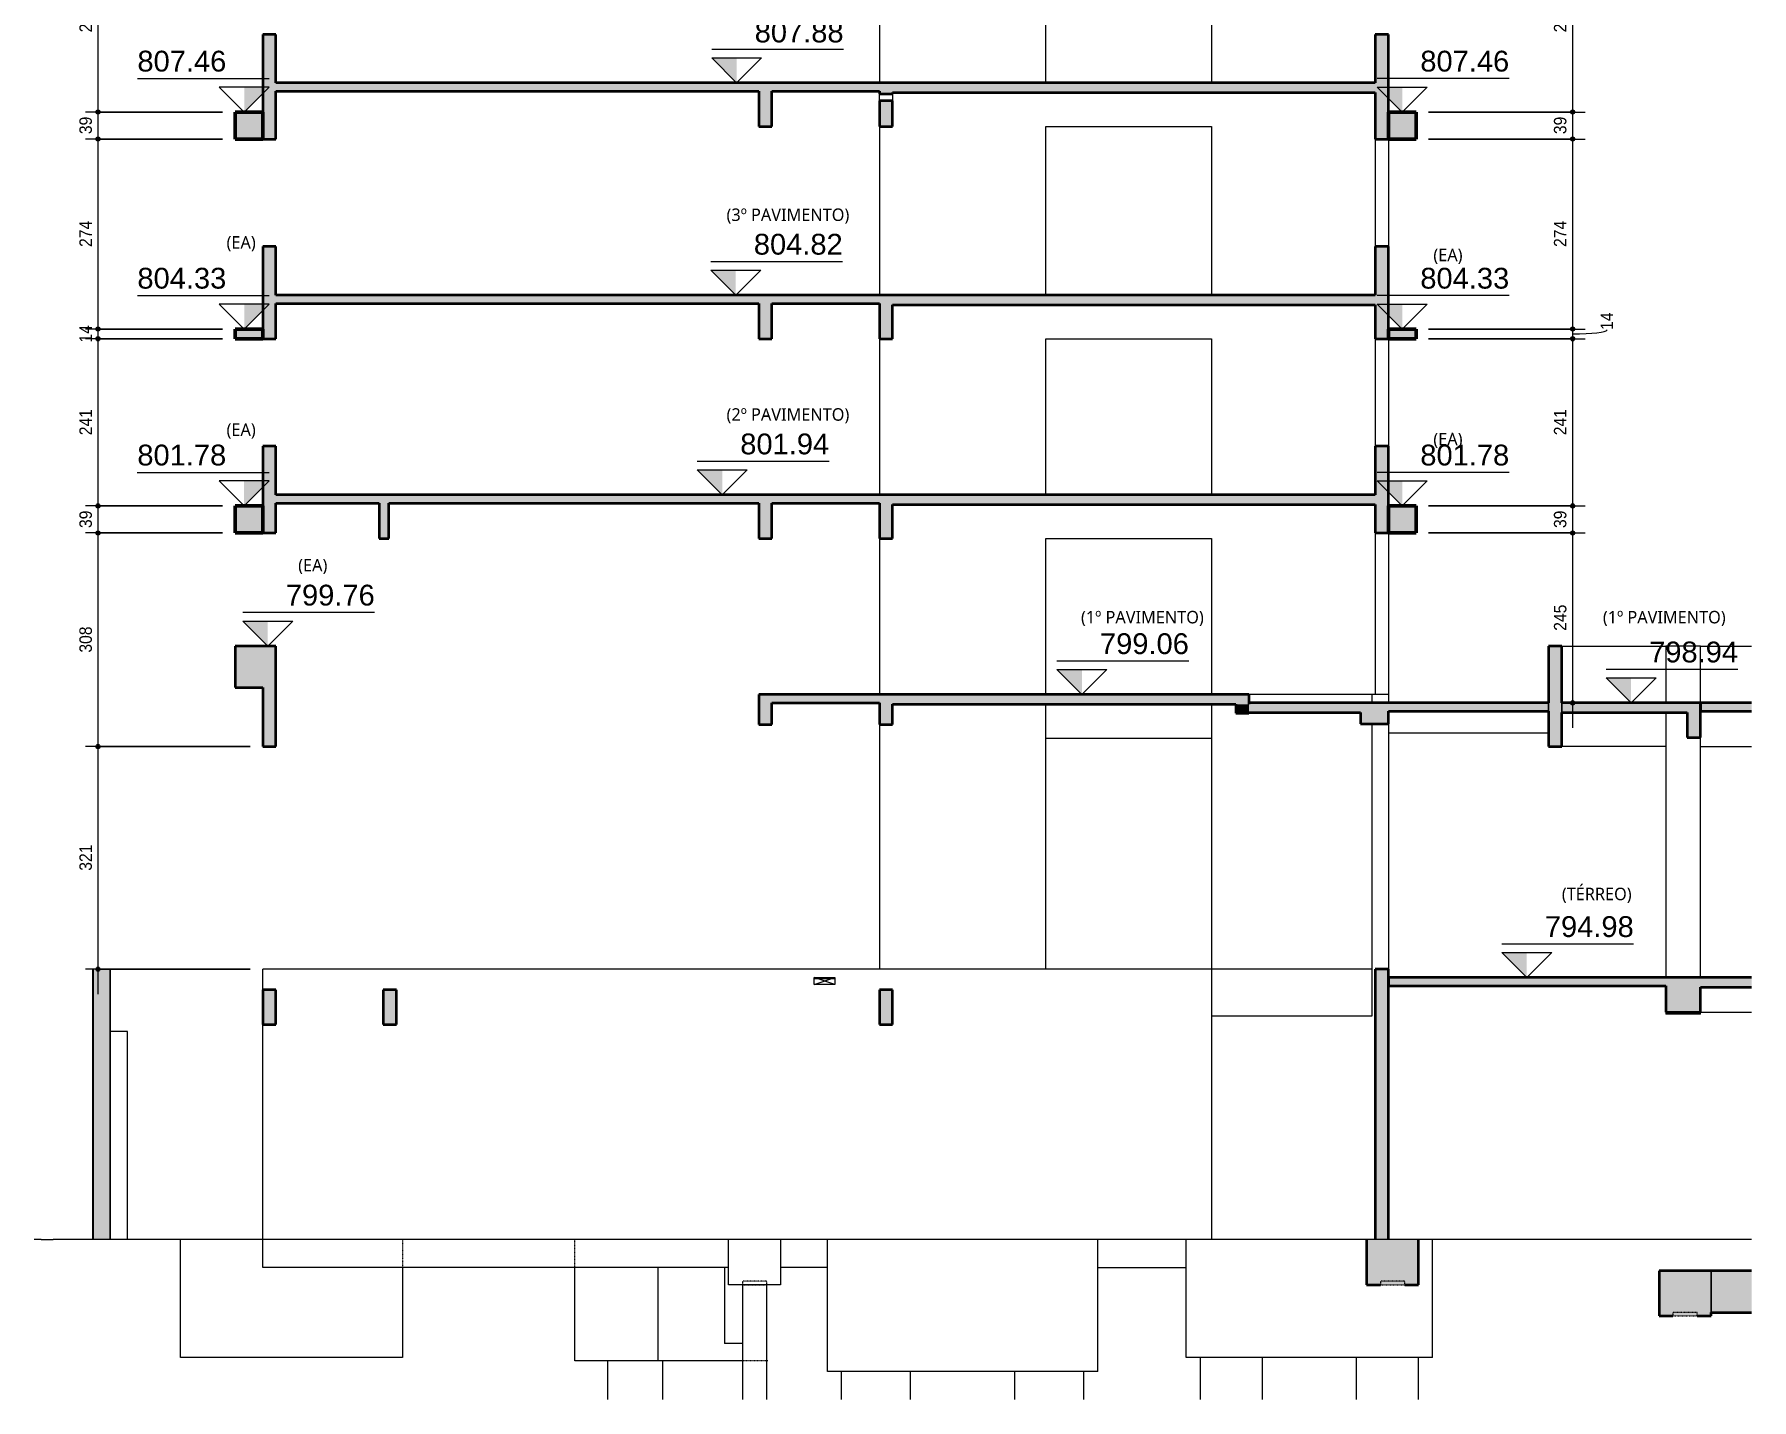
# Model space of a CAD drawing. Header units: centimetres. Extents: x -2102 to 22188, y -1637 to 88376.
# Drawn here: x 8335 to 10811, y 78889 to 80858 of the extents above; entities that cross this region are included whole.
import ezdxf

# ---------------------------------------------------------------- set-up
doc = ezdxf.new("R2010")
doc.units = ezdxf.units.CM
doc.linetypes.add('Overhead', pattern=[0.396875, 0.238125, -0.15875])
doc.linetypes.add('Traço', pattern=[0.635, 0.3175, -0.3175])
for name, color, linetype, lineweight in [('1856_BAS_LOC_0_ARQ-REF-ARQ', 7, 'Continuous', 9), ('A-ANNO-DIMS', 7, 'Continuous', 9), ('A-ANNO-DIMS-120', 7, 'Continuous', 9), ('A-FLOR', 7, 'Continuous', 18), ('A-FLOR-OVHD', 7, 'Overhead', 9), ('A-GENM', 7, 'Continuous', 18), ('G-ANNO-DIMS', 7, 'Continuous', 9), ('G-ANNO-TEXT', 7, 'Continuous', 9), ('S-BEAM', 7, 'Continuous', 18), ('S-COLS', 7, 'Continuous', 18), ('S-FNDN', 7, 'Continuous', 18), ('S-FNDN-HDLN', 7, 'Traço', 9)]:
    doc.layers.add(name, color=color, linetype=linetype, lineweight=lineweight)
doc.layers.add('1856_BAS_LOC_0_ARQ-SIM-NIV', color=9, linetype='Continuous', lineweight=9, true_color=0x808080)
doc.layers.add('FUNDACAO1_DXF', color=7, linetype='Continuous', lineweight=9, true_color=0x767676)
doc.styles.add('Arial_1', font='arial.ttf', dxfattribs={"width": 0.9, "height": 18})
doc.styles.add('Arial_2', font='arial.ttf', dxfattribs={"height": 30})
doc.styles.add('Gadugi_2', font='gadugi.ttf', dxfattribs={"height": 18})
doc.dimstyles.new('PED_1_5mm_ESQ_2', dxfattribs={"dimscale": 30.48, "dimtxt": 18.364669, "dimasz": 0.787402, "dimexe": 0.590551, "dimexo": 0.590551, "dimgap": 0.11811, "dimtad": 1, "dimdec": 1, "dimrnd": 0.5, "dimdsep": 46, "dimtxsty": 'Arial_1', "dimblk1": 'DOTSMALL', "dimblk2": 'DOTSMALL', "dimsah": 1, "dimcen": 0.09, "dimdle": 1.181102, "dimazin": 0, "dimtfac": 1, "dimtdec": 4, "dimtix": 1, "dimtmove": 0, "dimatfit": 3, "dimfxl": 1, "dimtvp": 1, "dimtolj": 1, "dimtzin": 0, "dimarcsym": 2})
doc.dimstyles.new('PED_1_5mm_ESQ_3', dxfattribs={"dimscale": 30.48, "dimtxt": 18.364669, "dimasz": 0.787402, "dimexe": 0.590551, "dimexo": 0.590551, "dimgap": 0.11811, "dimtad": 1, "dimdec": 1, "dimrnd": 0.5, "dimdsep": 46, "dimtxsty": 'Arial_1', "dimblk1": 'DOTSMALL', "dimblk2": 'DOTSMALL', "dimsah": 1, "dimcen": 0.09, "dimdle": 1.181102, "dimazin": 0, "dimtfac": 1, "dimtdec": 4, "dimtix": 1, "dimtmove": 1, "dimatfit": 3, "dimfxl": 1, "dimtvp": 1, "dimtolj": 1, "dimtzin": 0, "dimarcsym": 2})

# ---------------------------------------------------------------- blocks, each defined once
blk = doc.blocks.new('FUNDACAO1_DXF_ACAD0094-3051241-CT K 002 - CORTE B-B')
at = {"layer": '1856_BAS_LOC_0_ARQ-REF-ARQ', "color": 8, "true_color": 0x808080}
blk.add_line((1230.9, 79120), (-1218.2, 79120), dxfattribs=at)
blk = doc.blocks.new('FUNDACAO1_DXF_1856_BAS_LOC_0_LE_NÍVEL-3051314-CT K 002 - CORTE B-B')
at = {"layer": '1856_BAS_LOC_0_ARQ-SIM-NIV'}
for q in [(-1245.4, 79120), (-1218.2, 79120)]:
    blk.add_line((-1235.3, 79120), q, dxfattribs=at)
blk = doc.blocks.new('FUNDACAO1_DXF-3051214-CT K 002 - CORTE B-B')
for name in ['FUNDACAO1_DXF_1856_BAS_LOC_0_LE_NÍVEL-3051314-CT K 002 - CORTE B-B', 'FUNDACAO1_DXF_ACAD0094-3051241-CT K 002 - CORTE B-B']:
    blk.add_blockref(name, (0, 0))
blk = doc.blocks.new('PED_BLRET-1EST_R01_2019 - 75x75x65-2468565-CT K 002 - CORTE B-B')
at = {"layer": 'S-FNDN-HDLN'}
for p, q in [((1152.4, 79015), (1117.4, 79015)), ((1117.4, 79015), (1117.4, 79010)), ((1117.4, 79010), (1152.4, 79010)), ((1152.4, 79010), (1152.4, 79015))]:
    blk.add_line(p, q, dxfattribs=at)
blk = doc.blocks.new('PED_FURO_RETANGULAR_R04_2020 - 30x10x22-3498512-CT K 002 - CORTE B-B')
at = {"layer": 'A-GENM'}
for p, q in [((-120.9, 79488), (-90.9, 79498)), ((-90.9, 79488), (-120.9, 79498))]:
    blk.add_line(p, q, dxfattribs=at)
blk = doc.blocks.new('Estaca W Gerdau - W250X32_7-3216908-CT K 002 - CORTE B-B')
at = {"layer": 'S-FNDN', "linetype": 'Traço', "lineweight": 9, "true_color": 0xa4b9db}
for points in [[(-1161.4, 79120), (-1160.5, 79120), (-1160.5, 79510), (-1161.4, 79510), (-1161.4, 79430)], [(-1160.5, 79120), (-1159.7, 79120), (-1159.7, 79510), (-1160.5, 79510), (-1160.5, 79430)], [(-1159.7, 79120), (-1137.2, 79120), (-1137.2, 79510), (-1159.7, 79510), (-1159.7, 79430)], [(-1136.4, 79120), (-1136.5, 79510), (-1137.2, 79510), (-1137.2, 79120), (-1136.5, 79120)], [(-1136.4, 79120), (-1135.9, 79120), (-1135.9, 79420), (-1135.5, 79420), (-1135.5, 79510), (-1136.4, 79510), (-1136.4, 79430)]]:
    blk.add_hatch(color=9, dxfattribs=at).paths.add_polyline_path(points, flags=0)
at = {"layer": 'S-FNDN'}
for p, q in [((-1161.4, 79510), (-1161.4, 79120)), ((-1160.5, 79510), (-1161.4, 79510)), ((-1160.5, 79510), (-1160.5, 79120)), ((-1159.7, 79510), (-1160.5, 79510)), ((-1137.2, 79510), (-1159.7, 79510)), ((-1136.4, 79510), (-1137.2, 79510)), ((-1136.4, 79510), (-1136.4, 79120)), ((-1135.5, 79510), (-1136.4, 79510)), ((-1135.5, 79420), (-1135.5, 79510))]:
    blk.add_line(p, q, dxfattribs=at)
at = {"layer": 'S-FNDN-HDLN'}
blk.add_line((-1135.5, 79120), (-1135.5, 79420), dxfattribs=at)
blk = doc.blocks.new('DIMBLOCK184-CT K 002 - CORTE B-B')
at = {"layer": 'A-ANNO-DIMS-120'}
h = blk.add_hatch(color=256, dxfattribs=at)
edge = h.paths.add_edge_path(flags=0)
edge.add_arc((10553.3, 81013), 3, 0, 360)
h = blk.add_hatch(color=256, dxfattribs=at)
edge = h.paths.add_edge_path(flags=0)
edge.add_arc((10553.3, 80746), 3, 0, 360)
for p, q in [((10345.6, 81013), (10571.3, 81013)), ((10553.3, 81013), (10345.6, 81013)), ((10553.3, 81013), (10553.3, 80746)), ((10345.6, 80746), (10571.3, 80746)), ((10553.3, 80746), (10345.6, 80746))]:
    blk.add_line(p, q, dxfattribs=at)
for centre in [(10553.3, 81013), (10553.3, 80746)]:
    blk.add_circle(centre, 3, dxfattribs=at)
at = {"layer": 'A-ANNO-DIMS-120', "color": 0, "insert": (10526.3, 80860.9), "char_height": 18, "width": 44.753, "attachment_point": 1, "rotation": 90, "line_spacing_factor": 0.941778, "style": 'Arial_1'}
blk.add_mtext('267', dxfattribs=at)
blk = doc.blocks.new('_DotSmall')
at = {"color": 0, "linetype": 'ByBlock', "const_width": 0.5}
blk.add_lwpolyline([(-0.0625, 0, 1), (0.0625, 0, 1)], format="xyb", close=True, dxfattribs=at)
blk = doc.blocks.new('DIMBLOCK185-CT K 002 - CORTE B-B')
at = {"layer": 'A-ANNO-DIMS-120'}
h = blk.add_hatch(color=256, dxfattribs=at)
edge = h.paths.add_edge_path(flags=0)
edge.add_arc((10553.3, 80746), 3, 0, 360)
h = blk.add_hatch(color=256, dxfattribs=at)
edge = h.paths.add_edge_path(flags=0)
edge.add_arc((10553.3, 80707), 3, 0, 360)
for p, q in [((10345.6, 80746), (10571.3, 80746)), ((10553.3, 80746), (10345.6, 80746)), ((10553.3, 80746), (10553.3, 80707)), ((10345.6, 80707), (10571.3, 80707)), ((10553.3, 80707), (10345.6, 80707))]:
    blk.add_line(p, q, dxfattribs=at)
for centre in [(10553.3, 80746), (10553.3, 80707)]:
    blk.add_circle(centre, 3, dxfattribs=at)
at = {"layer": 'A-ANNO-DIMS-120', "color": 0, "insert": (10526.3, 80714.1), "char_height": 18, "width": 29.836, "attachment_point": 1, "rotation": 90, "line_spacing_factor": 0.941778, "style": 'Arial_1'}
blk.add_mtext('39', dxfattribs=at)
blk = doc.blocks.new('DIMBLOCK186-CT K 002 - CORTE B-B')
at = {"layer": 'A-ANNO-DIMS-120'}
h = blk.add_hatch(color=256, dxfattribs=at)
edge = h.paths.add_edge_path(flags=0)
edge.add_arc((10553.3, 80707), 3, 0, 360)
h = blk.add_hatch(color=256, dxfattribs=at)
edge = h.paths.add_edge_path(flags=0)
edge.add_arc((10553.3, 80433), 3, 0, 360)
for p, q in [((10345.6, 80707), (10571.3, 80707)), ((10553.3, 80707), (10345.6, 80707)), ((10553.3, 80707), (10553.3, 80433)), ((10345.6, 80433), (10571.3, 80433)), ((10553.3, 80433), (10345.6, 80433))]:
    blk.add_line(p, q, dxfattribs=at)
for centre in [(10553.3, 80707), (10553.3, 80433)]:
    blk.add_circle(centre, 3, dxfattribs=at)
at = {"layer": 'A-ANNO-DIMS-120', "color": 0, "insert": (10526.3, 80551.4), "char_height": 18, "width": 44.753, "attachment_point": 1, "rotation": 90, "line_spacing_factor": 0.941778, "style": 'Arial_1'}
blk.add_mtext('274', dxfattribs=at)
blk = doc.blocks.new('DIMBLOCK187-CT K 002 - CORTE B-B')
at = {"layer": 'A-ANNO-DIMS-120'}
h = blk.add_hatch(color=256, dxfattribs=at)
edge = h.paths.add_edge_path(flags=0)
edge.add_arc((10553.3, 80433), 3, 0, 360)
h = blk.add_hatch(color=256, dxfattribs=at)
edge = h.paths.add_edge_path(flags=0)
edge.add_arc((10553.3, 80419), 3, 0, 360)
for p, q in [((10345.6, 80433), (10571.3, 80433)), ((10553.3, 80433), (10345.6, 80433)), ((10553.3, 80433), (10553.3, 80419)), ((10345.6, 80419), (10571.3, 80419)), ((10553.3, 80419), (10345.6, 80419))]:
    blk.add_line(p, q, dxfattribs=at)
for centre in [(10553.3, 80433), (10553.3, 80419)]:
    blk.add_circle(centre, 3, dxfattribs=at)
blk.add_ellipse((10553.3, 80431.8), major_axis=(49.6, 0), ratio=0.116214, start_param=4.712389, end_param=6.283185, dxfattribs=at)
at = {"layer": 'A-ANNO-DIMS-120', "color": 0, "insert": (10593.6, 80431.8), "char_height": 18, "width": 29.836, "attachment_point": 1, "rotation": 90, "line_spacing_factor": 0.941778, "style": 'Arial_1'}
blk.add_mtext('14', dxfattribs=at)
blk = doc.blocks.new('DIMBLOCK188-CT K 002 - CORTE B-B')
at = {"layer": 'A-ANNO-DIMS-120'}
h = blk.add_hatch(color=256, dxfattribs=at)
edge = h.paths.add_edge_path(flags=0)
edge.add_arc((10553.3, 80419), 3, 0, 360)
h = blk.add_hatch(color=256, dxfattribs=at)
edge = h.paths.add_edge_path(flags=0)
edge.add_arc((10553.3, 80178), 3, 0, 360)
for p, q in [((10345.6, 80419), (10571.3, 80419)), ((10553.3, 80419), (10345.6, 80419)), ((10553.3, 80419), (10553.3, 80178)), ((10345.6, 80178), (10571.3, 80178)), ((10553.3, 80178), (10345.6, 80178))]:
    blk.add_line(p, q, dxfattribs=at)
for centre in [(10553.3, 80419), (10553.3, 80178)]:
    blk.add_circle(centre, 3, dxfattribs=at)
at = {"layer": 'A-ANNO-DIMS-120', "color": 0, "insert": (10526.3, 80279.9), "char_height": 18, "width": 44.753, "attachment_point": 1, "rotation": 90, "line_spacing_factor": 0.941778, "style": 'Arial_1'}
blk.add_mtext('241', dxfattribs=at)
blk = doc.blocks.new('DIMBLOCK189-CT K 002 - CORTE B-B')
at = {"layer": 'A-ANNO-DIMS-120'}
h = blk.add_hatch(color=256, dxfattribs=at)
edge = h.paths.add_edge_path(flags=0)
edge.add_arc((10553.3, 80178), 3, 0, 360)
h = blk.add_hatch(color=256, dxfattribs=at)
edge = h.paths.add_edge_path(flags=0)
edge.add_arc((10553.3, 80139), 3, 0, 360)
for p, q in [((10345.6, 80178), (10571.3, 80178)), ((10553.3, 80178), (10345.6, 80178)), ((10553.3, 80178), (10553.3, 80139)), ((10345.6, 80139), (10571.3, 80139)), ((10553.3, 80139), (10345.6, 80139))]:
    blk.add_line(p, q, dxfattribs=at)
for centre in [(10553.3, 80178), (10553.3, 80139)]:
    blk.add_circle(centre, 3, dxfattribs=at)
at = {"layer": 'A-ANNO-DIMS-120', "color": 0, "insert": (10526.3, 80146.1), "char_height": 18, "width": 29.836, "attachment_point": 1, "rotation": 90, "line_spacing_factor": 0.941778, "style": 'Arial_1'}
blk.add_mtext('39', dxfattribs=at)
blk = doc.blocks.new('DIMBLOCK190-CT K 002 - CORTE B-B')
at = {"layer": 'A-ANNO-DIMS-120'}
h = blk.add_hatch(color=256, dxfattribs=at)
edge = h.paths.add_edge_path(flags=0)
edge.add_arc((10553.3, 80139), 3, 0, 360)
h = blk.add_hatch(color=256, dxfattribs=at)
edge = h.paths.add_edge_path(flags=0)
edge.add_arc((10553.3, 79894), 3, 0, 360)
for p, q in [((10345.6, 80139), (10571.3, 80139)), ((10553.3, 80139), (10345.6, 80139)), ((10553.3, 80139), (10553.3, 79858)), ((10536.6, 79894), (10571.3, 79894)), ((10553.3, 79894), (10536.6, 79894))]:
    blk.add_line(p, q, dxfattribs=at)
for centre in [(10553.3, 80139), (10553.3, 79894)]:
    blk.add_circle(centre, 3, dxfattribs=at)
at = {"layer": 'A-ANNO-DIMS-120', "color": 0, "insert": (10526.3, 79997.9), "char_height": 18, "width": 44.753, "attachment_point": 1, "rotation": 90, "line_spacing_factor": 0.941778, "style": 'Arial_1'}
blk.add_mtext('245', dxfattribs=at)
blk = doc.blocks.new('DIMBLOCK191-CT K 002 - CORTE B-B')
at = {"layer": 'A-ANNO-DIMS-120'}
h = blk.add_hatch(color=256, dxfattribs=at)
edge = h.paths.add_edge_path(flags=0)
edge.add_arc((8427, 79831), 3, 0, 360)
h = blk.add_hatch(color=256, dxfattribs=at)
edge = h.paths.add_edge_path(flags=0)
edge.add_arc((8427, 79510), 3, 0, 360)
for p, q in [((8646.6, 79831), (8409, 79831)), ((8427, 79474), (8427, 79831)), ((8427, 79831), (8646.6, 79831)), ((8646.6, 79510), (8409, 79510)), ((8427, 79510), (8646.6, 79510))]:
    blk.add_line(p, q, dxfattribs=at)
for centre in [(8427, 79831), (8427, 79510)]:
    blk.add_circle(centre, 3, dxfattribs=at)
at = {"layer": 'A-ANNO-DIMS-120', "color": 0, "insert": (8400.1, 79651.9), "char_height": 18, "width": 44.753, "attachment_point": 1, "rotation": 90, "line_spacing_factor": 0.941778, "style": 'Arial_1'}
blk.add_mtext('321', dxfattribs=at)
blk = doc.blocks.new('DIMBLOCK192-CT K 002 - CORTE B-B')
at = {"layer": 'A-ANNO-DIMS-120'}
h = blk.add_hatch(color=256, dxfattribs=at)
edge = h.paths.add_edge_path(flags=0)
edge.add_arc((8427, 80139), 3, 0, 360)
h = blk.add_hatch(color=256, dxfattribs=at)
edge = h.paths.add_edge_path(flags=0)
edge.add_arc((8427, 79831), 3, 0, 360)
for p, q in [((8606.6, 80139), (8409, 80139)), ((8427, 79831), (8427, 80139)), ((8427, 80139), (8606.6, 80139)), ((8646.6, 79831), (8409, 79831)), ((8427, 79831), (8646.6, 79831))]:
    blk.add_line(p, q, dxfattribs=at)
for centre in [(8427, 80139), (8427, 79831)]:
    blk.add_circle(centre, 3, dxfattribs=at)
at = {"layer": 'A-ANNO-DIMS-120', "color": 0, "insert": (8400.1, 79966.4), "char_height": 18, "width": 44.753, "attachment_point": 1, "rotation": 90, "line_spacing_factor": 0.941778, "style": 'Arial_1'}
blk.add_mtext('308', dxfattribs=at)
blk = doc.blocks.new('DIMBLOCK193-CT K 002 - CORTE B-B')
at = {"layer": 'A-ANNO-DIMS-120'}
h = blk.add_hatch(color=256, dxfattribs=at)
edge = h.paths.add_edge_path(flags=0)
edge.add_arc((8427, 80178), 3, 0, 360)
h = blk.add_hatch(color=256, dxfattribs=at)
edge = h.paths.add_edge_path(flags=0)
edge.add_arc((8427, 80139), 3, 0, 360)
for p, q in [((8606.6, 80178), (8409, 80178)), ((8427, 80139), (8427, 80178)), ((8427, 80178), (8606.6, 80178)), ((8606.6, 80139), (8409, 80139)), ((8427, 80139), (8606.6, 80139))]:
    blk.add_line(p, q, dxfattribs=at)
for centre in [(8427, 80178), (8427, 80139)]:
    blk.add_circle(centre, 3, dxfattribs=at)
at = {"layer": 'A-ANNO-DIMS-120', "color": 0, "insert": (8400.1, 80146.1), "char_height": 18, "width": 29.836, "attachment_point": 1, "rotation": 90, "line_spacing_factor": 0.941778, "style": 'Arial_1'}
blk.add_mtext('39', dxfattribs=at)
blk = doc.blocks.new('DIMBLOCK194-CT K 002 - CORTE B-B')
at = {"layer": 'A-ANNO-DIMS-120'}
h = blk.add_hatch(color=256, dxfattribs=at)
edge = h.paths.add_edge_path(flags=0)
edge.add_arc((8427, 80419), 3, 0, 360)
h = blk.add_hatch(color=256, dxfattribs=at)
edge = h.paths.add_edge_path(flags=0)
edge.add_arc((8427, 80178), 3, 0, 360)
for p, q in [((8606.6, 80419), (8409, 80419)), ((8427, 80178), (8427, 80419)), ((8427, 80419), (8606.6, 80419)), ((8606.6, 80178), (8409, 80178)), ((8427, 80178), (8606.6, 80178))]:
    blk.add_line(p, q, dxfattribs=at)
for centre in [(8427, 80419), (8427, 80178)]:
    blk.add_circle(centre, 3, dxfattribs=at)
at = {"layer": 'A-ANNO-DIMS-120', "color": 0, "insert": (8400.1, 80279.9), "char_height": 18, "width": 44.753, "attachment_point": 1, "rotation": 90, "line_spacing_factor": 0.941778, "style": 'Arial_1'}
blk.add_mtext('241', dxfattribs=at)
blk = doc.blocks.new('DIMBLOCK195-CT K 002 - CORTE B-B')
at = {"layer": 'A-ANNO-DIMS-120'}
h = blk.add_hatch(color=256, dxfattribs=at)
edge = h.paths.add_edge_path(flags=0)
edge.add_arc((8427, 80433), 3, 0, 360)
h = blk.add_hatch(color=256, dxfattribs=at)
edge = h.paths.add_edge_path(flags=0)
edge.add_arc((8427, 80419), 3, 0, 360)
for p, q in [((8606.6, 80433), (8409, 80433)), ((8427, 80419), (8427, 80433)), ((8427, 80433), (8606.6, 80433)), ((8606.6, 80419), (8409, 80419)), ((8427, 80419), (8606.6, 80419))]:
    blk.add_line(p, q, dxfattribs=at)
for centre in [(8427, 80433), (8427, 80419)]:
    blk.add_circle(centre, 3, dxfattribs=at)
at = {"layer": 'A-ANNO-DIMS-120', "color": 0, "insert": (8400.1, 80413.6), "char_height": 18, "width": 29.836, "attachment_point": 1, "rotation": 90, "line_spacing_factor": 0.941778, "style": 'Arial_1'}
blk.add_mtext('14', dxfattribs=at)
blk = doc.blocks.new('DIMBLOCK196-CT K 002 - CORTE B-B')
at = {"layer": 'A-ANNO-DIMS-120'}
h = blk.add_hatch(color=256, dxfattribs=at)
edge = h.paths.add_edge_path(flags=0)
edge.add_arc((8427, 80707), 3, 0, 360)
h = blk.add_hatch(color=256, dxfattribs=at)
edge = h.paths.add_edge_path(flags=0)
edge.add_arc((8427, 80433), 3, 0, 360)
for p, q in [((8606.6, 80707), (8409, 80707)), ((8427, 80433), (8427, 80707)), ((8427, 80707), (8606.6, 80707)), ((8606.6, 80433), (8409, 80433)), ((8427, 80433), (8606.6, 80433))]:
    blk.add_line(p, q, dxfattribs=at)
for centre in [(8427, 80707), (8427, 80433)]:
    blk.add_circle(centre, 3, dxfattribs=at)
at = {"layer": 'A-ANNO-DIMS-120', "color": 0, "insert": (8400.1, 80551.4), "char_height": 18, "width": 44.753, "attachment_point": 1, "rotation": 90, "line_spacing_factor": 0.941778, "style": 'Arial_1'}
blk.add_mtext('274', dxfattribs=at)
blk = doc.blocks.new('DIMBLOCK197-CT K 002 - CORTE B-B')
at = {"layer": 'A-ANNO-DIMS-120'}
h = blk.add_hatch(color=256, dxfattribs=at)
edge = h.paths.add_edge_path(flags=0)
edge.add_arc((8427, 80746), 3, 0, 360)
h = blk.add_hatch(color=256, dxfattribs=at)
edge = h.paths.add_edge_path(flags=0)
edge.add_arc((8427, 80707), 3, 0, 360)
for p, q in [((8606.6, 80746), (8409, 80746)), ((8427, 80707), (8427, 80746)), ((8427, 80746), (8606.6, 80746)), ((8606.6, 80707), (8409, 80707)), ((8427, 80707), (8606.6, 80707))]:
    blk.add_line(p, q, dxfattribs=at)
for centre in [(8427, 80746), (8427, 80707)]:
    blk.add_circle(centre, 3, dxfattribs=at)
at = {"layer": 'A-ANNO-DIMS-120', "color": 0, "insert": (8400.1, 80714.1), "char_height": 18, "width": 29.836, "attachment_point": 1, "rotation": 90, "line_spacing_factor": 0.941778, "style": 'Arial_1'}
blk.add_mtext('39', dxfattribs=at)
blk = doc.blocks.new('DIMBLOCK198-CT K 002 - CORTE B-B')
at = {"layer": 'A-ANNO-DIMS-120'}
h = blk.add_hatch(color=256, dxfattribs=at)
edge = h.paths.add_edge_path(flags=0)
edge.add_arc((8427, 81013), 3, 0, 360)
h = blk.add_hatch(color=256, dxfattribs=at)
edge = h.paths.add_edge_path(flags=0)
edge.add_arc((8427, 80746), 3, 0, 360)
for p, q in [((8606.6, 81013), (8409, 81013)), ((8427, 80746), (8427, 81013)), ((8427, 81013), (8606.6, 81013)), ((8606.6, 80746), (8409, 80746)), ((8427, 80746), (8606.6, 80746))]:
    blk.add_line(p, q, dxfattribs=at)
for centre in [(8427, 81013), (8427, 80746)]:
    blk.add_circle(centre, 3, dxfattribs=at)
at = {"layer": 'A-ANNO-DIMS-120', "color": 0, "insert": (8400.1, 80860.9), "char_height": 18, "width": 44.753, "attachment_point": 1, "rotation": 90, "line_spacing_factor": 0.941778, "style": 'Arial_1'}
blk.add_mtext('267', dxfattribs=at)
blk = doc.blocks.new('Elevações de ponto - SIMBOLO DE NÍVEL-CORTE-2219088-CT K 002 - CORTE B-B')
at = {"layer": 'G-ANNO-DIMS'}
blk.add_hatch(color=256, dxfattribs=at).paths.add_polyline_path([(-908.7, 80012), (-908.7, 79976), (-944.7, 80012)], flags=0)
for p, q in [((-754.7, 80024.2), (-944.7, 80024.2)), ((-908.7, 79976), (-944.7, 80012)), ((-944.7, 80012), (-872.7, 80012)), ((-872.7, 80012), (-908.7, 79976))]:
    blk.add_line(p, q, dxfattribs=at)

msp = doc.modelspace()

# ---------------------------------------------------------------- hatches: boundary and pattern name
at = {"layer": 'A-FLOR', "true_color": 0xa6a6a6}
for points in [[(8890.7, 80776), (9379.64, 80776), (9379.64, 80788), (8683.58, 80788), (8683.58, 80776)], [(9398.64, 80776), (9553.64, 80776), (9553.64, 80788), (9398.64, 80788)], [(10208.43, 80774), (10268.64, 80774), (10268.64, 80788), (9572.64, 80788), (9572.64, 80774), (10171.2, 80774)], [(8683.58, 80470), (9379.64, 80470), (9379.64, 80482), (8683.58, 80482)], [(9530.95, 80470), (9553.64, 80470), (9553.64, 80482), (9398.64, 80482), (9398.64, 80470)], [(10208.13, 80468), (10268.64, 80468), (10268.64, 80482), (9572.64, 80482), (9572.64, 80468), (10171.2, 80468)], [(8624.58, 80419), (8664.58, 80419), (8664.58, 80433), (8624.58, 80433)], [(10327.64, 80419), (10327.64, 80433), (10287.64, 80433), (10287.64, 80419)], [(8683.58, 80182), (9379.64, 80182), (9379.64, 80194), (8683.58, 80194)], [(9553.64, 80182), (9553.64, 80194), (9398.64, 80194), (9398.64, 80182), (9540.84, 80182)], [(10208.02, 80180), (10268.64, 80180), (10268.64, 80194), (9572.64, 80194), (9572.64, 80180), (10197.14, 80180)], [(9489.58, 79894), (9553.64, 79894), (9553.64, 79906), (9398.64, 79906), (9398.68, 79894), (9459.58, 79894)], [(9793.64, 79892), (10086.64, 79892), (10086.64, 79906), (9572.64, 79906), (9572.64, 79892)], [(10171.2, 79880), (10262.64, 79880), (10262.64, 79894), (10086.64, 79894), (10086.64, 79880)], [(10287.64, 79882), (10518.64, 79882), (10518.64, 79894), (10287.64, 79894)], [(10537.64, 79880), (10718.64, 79880), (10718.64, 79894), (10537.64, 79894), (10537.64, 79882)], [(10737.79, 79882), (10811.45, 79882), (10811.45, 79894), (10737.79, 79894)], [(10287.64, 79486), (10687.91, 79486), (10687.91, 79498), (10287.64, 79498)], [(10737.91, 79484), (10811.45, 79484), (10811.45, 79498), (10737.91, 79498)]]:
    msp.add_hatch(color=253, dxfattribs=at).paths.add_polyline_path(points, flags=0)
at = {"layer": 'S-BEAM', "true_color": 0xa6a6a6}
for points in [[(8683.58, 80707), (8683.58, 80858), (8664.58, 80858), (8664.58, 80707)], [(10287.64, 80707), (10287.64, 80858), (10268.64, 80858), (10268.64, 80707)], [(9398.64, 80725), (9398.64, 80788), (9379.64, 80788), (9379.64, 80725)], [(8664.58, 80707), (8664.58, 80746), (8624.58, 80746), (8624.58, 80707)], [(10287.64, 80707), (10327.64, 80707), (10327.64, 80746), (10287.64, 80746)], [(8664.58, 80419), (8683.58, 80419), (8683.58, 80552), (8664.58, 80552), (8664.58, 80433)], [(10281.64, 80419), (10287.64, 80419), (10287.64, 80552), (10268.64, 80552), (10268.64, 80419)], [(9398.64, 80419), (9398.64, 80482), (9379.64, 80482), (9379.64, 80419)], [(9572.64, 80419), (9572.64, 80482), (9553.64, 80482), (9553.64, 80419)], [(8683.58, 80139), (8683.58, 80264), (8664.58, 80264), (8664.58, 80139)], [(10268.64, 80139), (10287.64, 80139), (10287.64, 80264), (10268.64, 80264), (10268.64, 80178)], [(9379.64, 80131), (9398.64, 80131), (9398.64, 80194), (9379.64, 80194), (9379.64, 80182)], [(9572.64, 80131), (9572.64, 80194), (9553.64, 80194), (9553.64, 80131)], [(8664.58, 80139), (8664.58, 80178), (8624.58, 80178), (8624.58, 80139)], [(8832.2, 80131), (8846.2, 80131), (8846.2, 80182), (8832.2, 80182), (8832.2, 80139)], [(10327.64, 80139), (10327.64, 80178), (10287.64, 80178), (10287.64, 80139)], [(8664.58, 79916), (8664.58, 79976), (8624.58, 79976), (8624.58, 79916)], [(8664.58, 79831), (8683.58, 79831), (8683.58, 79976), (8664.58, 79976), (8664.58, 79916)], [(10537.64, 79831), (10537.64, 79976), (10518.64, 79976), (10518.64, 79831)], [(9379.64, 79863), (9398.64, 79863), (9398.64, 79906), (9379.64, 79906)], [(9553.64, 79863), (9572.64, 79863), (9572.64, 79906), (9553.64, 79906), (9553.64, 79894)], [(10067.64, 79879), (10086.64, 79879), (10086.64, 79892), (10067.64, 79892)], [(10247.64, 79864), (10287.64, 79864), (10287.64, 79894), (10262.64, 79894), (10262.64, 79880), (10247.64, 79880), (10247.64, 79867.8)], [(10737.64, 79844), (10737.64, 79894), (10718.64, 79894), (10718.64, 79844), (10724.1, 79844)], [(10268.64, 79120), (10287.64, 79120), (10287.64, 79510), (10268.64, 79510), (10268.64, 79179.5)], [(10687.91, 79448), (10737.91, 79448), (10737.91, 79498), (10687.91, 79498), (10687.91, 79469.76)], [(8683.58, 79430), (8683.58, 79480), (8664.58, 79480), (8664.58, 79430)], [(8857.14, 79430), (8857.14, 79480), (8838.14, 79480), (8838.14, 79430)], [(9572.64, 79430), (9572.64, 79480), (9553.64, 79480), (9553.64, 79430)], [(10811.45, 79015), (10811.45, 79075), (10752.91, 79075), (10752.91, 79015)]]:
    msp.add_hatch(color=253, dxfattribs=at).paths.add_polyline_path(points, flags=0)
h = msp.add_hatch(color=253, dxfattribs=at)
h.paths.add_polyline_path([(9572.64, 80725), (9572.64, 80762), (9553.64, 80762), (9553.64, 80725)], flags=0)
h.paths.add_polyline_path([(9572.64, 80772), (9572.64, 80788), (9553.64, 80788), (9553.64, 80772), (9572.47, 80772)], flags=0)
at = {"layer": 'S-FNDN', "true_color": 0xa6a6a6}
for points in [[(10268.64, 79055), (10331.14, 79055), (10331.14, 79120), (10256.14, 79120), (10256.14, 79055)], [(10752.91, 79010), (10752.91, 79075), (10677.91, 79075), (10677.91, 79010), (10737.91, 79010)]]:
    msp.add_hatch(color=253, dxfattribs=at).paths.add_polyline_path(points, flags=0)

# ---------------------------------------------------------------- linework, layer by layer
at = {"layer": 'A-FLOR', "lineweight": 35}
for p, q in [((9379.64, 80788), (8683.58, 80788)), ((9553.64, 80788), (9398.64, 80788)), ((10268.64, 80788), (9572.64, 80788)), ((8683.58, 80776), (9379.64, 80776)), ((9398.64, 80776), (9553.64, 80776)), ((9572.64, 80774), (10268.64, 80774)), ((9379.64, 80482), (8683.58, 80482)), ((9553.64, 80482), (9398.64, 80482)), ((10268.64, 80482), (9572.64, 80482)), ((8683.58, 80470), (9379.64, 80470)), ((9398.64, 80470), (9553.64, 80470)), ((9572.64, 80468), (10268.64, 80468)), ((9379.64, 80194), (8683.58, 80194)), ((9553.64, 80194), (9398.64, 80194)), ((10268.64, 80194), (9572.64, 80194)), ((8683.58, 80182), (8832.2, 80182)), ((8846.2, 80182), (9379.64, 80182)), ((9398.64, 80182), (9553.64, 80182)), ((9572.64, 80180), (10268.64, 80180)), ((9553.64, 79906), (9398.64, 79906)), ((9398.64, 79894), (9553.64, 79894)), ((10086.64, 79906), (9572.64, 79906)), ((9572.64, 79892), (10067.64, 79892)), ((10086.64, 79906), (10086.64, 79892)), ((10262.64, 79894), (10086.64, 79894)), ((10518.64, 79894), (10287.64, 79894)), ((10718.64, 79894), (10537.64, 79894)), ((10811.45, 79894), (10737.79, 79894)), ((10737.79, 79894), (10737.79, 79882)), ((10086.64, 79880), (10247.64, 79880)), ((10287.64, 79882), (10518.64, 79882)), ((10537.64, 79880), (10718.64, 79880)), ((10737.79, 79882), (10811.45, 79882)), ((10687.91, 79498), (10287.64, 79498)), ((10287.64, 79498), (10287.64, 79486)), ((10811.45, 79498), (10737.91, 79498)), ((10287.64, 79486), (10687.91, 79486)), ((10737.91, 79484), (10811.45, 79484))]:
    msp.add_line(p, q, dxfattribs=at)
at = {"layer": 'A-FLOR', "color": 190, "lineweight": 50, "true_color": 0x8000ff}
for p, q in [((8664.58, 80433), (8624.58, 80433)), ((8624.58, 80433), (8624.58, 80419)), ((8664.58, 80419), (8664.58, 80433)), ((10327.64, 80433), (10287.64, 80433)), ((10287.64, 80433), (10287.64, 80419)), ((10327.64, 80419), (10327.64, 80433)), ((8624.58, 80419), (8664.58, 80419)), ((10287.64, 80419), (10327.64, 80419))]:
    msp.add_line(p, q, dxfattribs=at)
at = {"layer": 'A-FLOR'}
for p, q in [((10518.64, 79882), (10518.64, 79894)), ((10537.64, 79894), (10537.64, 79880)), ((9465.56, 79496), (9459.58, 79496)), ((9483.56, 79496), (9465.59, 79496)), ((9489.58, 79496), (9483.59, 79496))]:
    msp.add_line(p, q, dxfattribs=at)
at = {"layer": 'A-FLOR-OVHD'}
msp.add_line((10777.64, 79120), (8427.64, 79120), dxfattribs=at)
at = {"layer": 'G-ANNO-DIMS'}
msp.add_line((8674.08, 79976), (8671.81, 79976), dxfattribs=at)
at = {"layer": 'S-BEAM', "lineweight": 35}
for p, q in [((8683.58, 80858), (8664.58, 80858)), ((8664.58, 80858), (8664.58, 80746)), ((8683.58, 80788), (8683.58, 80858)), ((10287.64, 80858), (10268.64, 80858)), ((10268.64, 80858), (10268.64, 80788)), ((10287.64, 80746), (10287.64, 80858)), ((9398.64, 80788), (9379.64, 80788)), ((9572.64, 80788), (9553.64, 80788)), ((8683.58, 80707), (8683.58, 80776)), ((9379.64, 80776), (9379.64, 80725)), ((9398.64, 80725), (9398.64, 80776)), ((9553.64, 80776), (9553.64, 80772)), ((9553.64, 80772), (9572.64, 80772)), ((9553.64, 80762), (9553.64, 80725)), ((9572.64, 80762), (9553.64, 80762)), ((9572.64, 80772), (9572.64, 80774)), ((9572.64, 80725), (9572.64, 80762)), ((10268.64, 80774), (10268.64, 80707)), ((8664.58, 80707), (8683.58, 80707)), ((9379.64, 80725), (9398.64, 80725)), ((9553.64, 80725), (9572.64, 80725)), ((10268.64, 80707), (10287.64, 80707)), ((8683.58, 80552), (8664.58, 80552)), ((8664.58, 80552), (8664.58, 80433)), ((8683.58, 80482), (8683.58, 80552)), ((10287.64, 80552), (10268.64, 80552)), ((10268.64, 80552), (10268.64, 80482)), ((10287.64, 80433), (10287.64, 80552)), ((9398.64, 80482), (9379.64, 80482)), ((9572.64, 80482), (9553.64, 80482)), ((8683.58, 80419), (8683.58, 80470)), ((9379.64, 80470), (9379.64, 80419)), ((9398.64, 80419), (9398.64, 80470)), ((9553.64, 80470), (9553.64, 80419)), ((9572.64, 80419), (9572.64, 80468)), ((10268.64, 80468), (10268.64, 80419)), ((8664.58, 80419), (8683.58, 80419)), ((9379.64, 80419), (9398.64, 80419)), ((9553.64, 80419), (9572.64, 80419)), ((10268.64, 80419), (10287.64, 80419)), ((8683.58, 80264), (8664.58, 80264)), ((8664.58, 80264), (8664.58, 80178)), ((8683.58, 80194), (8683.58, 80264)), ((10287.64, 80264), (10268.64, 80264)), ((10268.64, 80264), (10268.64, 80194)), ((10287.64, 80178), (10287.64, 80264)), ((9398.64, 80194), (9379.64, 80194)), ((9572.64, 80194), (9553.64, 80194)), ((8683.58, 80139), (8683.58, 80182)), ((8832.2, 80182), (8832.2, 80131)), ((8846.2, 80131), (8846.2, 80182)), ((9379.64, 80182), (9379.64, 80131)), ((9398.64, 80131), (9398.64, 80182)), ((9553.64, 80182), (9553.64, 80131)), ((9572.64, 80131), (9572.64, 80180)), ((10268.64, 80180), (10268.64, 80139)), ((8664.58, 80139), (8683.58, 80139)), ((10268.64, 80139), (10287.64, 80139)), ((8832.2, 80131), (8846.2, 80131)), ((9379.64, 80131), (9398.64, 80131)), ((9553.64, 80131), (9572.64, 80131)), ((8664.58, 79976), (8624.58, 79976)), ((8624.58, 79976), (8624.58, 79916)), ((8683.58, 79976), (8664.58, 79976)), ((8683.58, 79831), (8683.58, 79976)), ((10537.64, 79976), (10518.64, 79976)), ((10518.64, 79976), (10518.64, 79894)), ((10537.64, 79894), (10537.64, 79976)), ((8624.58, 79916), (8664.58, 79916)), ((8664.58, 79916), (8664.58, 79831)), ((9398.64, 79906), (9379.64, 79906)), ((9379.64, 79906), (9379.64, 79863)), ((9398.64, 79863), (9398.64, 79894)), ((9572.64, 79906), (9553.64, 79906)), ((9553.64, 79894), (9553.64, 79863)), ((9572.64, 79863), (9572.64, 79892)), ((10067.64, 79892), (10067.64, 79879)), ((10287.64, 79894), (10262.64, 79894)), ((10737.64, 79894), (10718.64, 79894)), ((10737.64, 79844), (10737.64, 79894)), ((9379.64, 79863), (9398.64, 79863)), ((9553.64, 79863), (9572.64, 79863)), ((10067.64, 79879), (10086.64, 79879)), ((10086.64, 79879), (10086.64, 79880)), ((10247.64, 79880), (10247.64, 79864)), ((10247.64, 79864), (10287.64, 79864)), ((10287.64, 79864), (10287.64, 79882)), ((10518.64, 79882), (10518.64, 79831)), ((10537.64, 79831), (10537.64, 79880)), ((10718.64, 79880), (10718.64, 79844)), ((10718.64, 79844), (10737.64, 79844)), ((8664.58, 79831), (8683.58, 79831)), ((10518.64, 79831), (10537.64, 79831)), ((10268.64, 79510), (10268.64, 79120)), ((10287.64, 79510), (10268.64, 79510)), ((10287.64, 79120), (10287.64, 79510)), ((10737.91, 79498), (10687.91, 79498)), ((8683.58, 79480), (8664.58, 79480)), ((8664.58, 79480), (8664.58, 79430)), ((8683.58, 79430), (8683.58, 79480)), ((8857.14, 79480), (8838.14, 79480)), ((8838.14, 79480), (8838.14, 79430)), ((8857.14, 79430), (8857.14, 79480)), ((9553.64, 79480), (9553.64, 79430)), ((9572.64, 79480), (9553.64, 79480)), ((9572.64, 79430), (9572.64, 79480)), ((10687.91, 79486), (10687.91, 79448)), ((10737.91, 79448), (10737.91, 79484)), ((10687.91, 79448), (10737.91, 79448)), ((8664.58, 79430), (8683.58, 79430)), ((8838.14, 79430), (8857.14, 79430)), ((9553.64, 79430), (9572.64, 79430)), ((10811.45, 79075), (10752.91, 79075)), ((10752.91, 79015), (10811.45, 79015))]:
    msp.add_line(p, q, dxfattribs=at)
at = {"layer": 'S-BEAM'}
for p, q in [((9553.64, 80762), (9553.64, 80772)), ((9572.64, 80772), (9572.64, 80762)), ((8664.58, 80746), (8664.58, 80707)), ((10287.64, 80707), (10287.64, 80746)), ((9793.64, 80725), (10032.64, 80725)), ((8664.58, 80433), (8664.58, 80419)), ((10287.64, 80419), (10287.64, 80433)), ((9793.64, 80419), (10032.64, 80419)), ((8664.58, 80178), (8664.58, 80139)), ((10287.64, 80139), (10287.64, 80178)), ((9793.64, 80131), (10032.64, 80131)), ((10537.73, 79894), (10537.73, 79976)), ((10537.73, 79976), (10687.91, 79976)), ((10737.91, 79976), (10811.45, 79976)), ((10518.64, 79894), (10518.64, 79882)), ((10537.64, 79880), (10537.64, 79894)), ((10537.73, 79831), (10537.73, 79880)), ((9793.64, 79843), (10032.64, 79843)), ((10287.64, 79851), (10518.64, 79851)), ((10687.91, 79831), (10537.73, 79831)), ((10737.91, 79831), (10811.45, 79831)), ((9348.68, 79510), (8664.58, 79510)), ((8664.58, 79480), (8664.58, 79510)), ((9553.64, 79510), (9398.68, 79510)), ((9459.58, 79498), (9489.58, 79498)), ((9459.58, 79488), (9459.58, 79498)), ((9489.58, 79498), (9489.58, 79488)), ((10032.64, 79510), (9793.64, 79510)), ((9489.58, 79488), (9459.58, 79488)), ((10737.91, 79448), (10811.45, 79448)), ((8469.58, 79420), (8444.58, 79420)), ((8444.58, 79420), (8444.58, 79120)), ((8469.58, 79120), (8469.58, 79420)), ((8664.58, 79080), (8664.58, 79430)), ((9336.18, 79080), (8664.58, 79080)), ((9330.53, 79080), (9330.53, 78970)), ((9478.64, 79080), (9411.18, 79080)), ((9868.64, 79080), (9996.14, 79080)), ((10752.91, 79075), (10752.91, 79015)), ((9356.26, 78970), (9330.53, 78970))]:
    msp.add_line(p, q, dxfattribs=at)
at = {"layer": 'S-BEAM', "color": 190, "lineweight": 50, "true_color": 0x8000ff}
for p, q in [((8664.58, 80746), (8624.58, 80746)), ((8624.58, 80746), (8624.58, 80707)), ((8664.58, 80707), (8664.58, 80746)), ((10327.64, 80746), (10287.64, 80746)), ((10287.64, 80746), (10287.64, 80707)), ((10327.64, 80707), (10327.64, 80746)), ((8624.58, 80707), (8664.58, 80707)), ((10287.64, 80707), (10327.64, 80707)), ((8664.58, 80178), (8624.58, 80178)), ((8624.58, 80178), (8624.58, 80139)), ((8664.58, 80139), (8664.58, 80178)), ((10327.64, 80178), (10287.64, 80178)), ((10287.64, 80178), (10287.64, 80139)), ((10327.64, 80139), (10327.64, 80178)), ((8624.58, 80139), (8664.58, 80139)), ((10287.64, 80139), (10327.64, 80139))]:
    msp.add_line(p, q, dxfattribs=at)
at = {"layer": 'S-COLS'}
for p, q in [((9553.64, 81013), (9553.64, 80788)), ((9793.64, 80788), (9793.64, 81013)), ((10032.64, 81013), (10032.64, 80788)), ((9553.64, 80725), (9553.64, 80482)), ((9793.64, 80482), (9793.64, 80725)), ((10032.64, 80725), (10032.64, 80482)), ((10268.64, 80707), (10268.64, 80552)), ((10287.64, 80707), (10287.64, 80552)), ((9553.64, 80419), (9553.64, 80194)), ((9793.64, 80194), (9793.64, 80419)), ((10032.64, 80419), (10032.64, 80194)), ((10268.64, 80419), (10268.64, 80264)), ((10287.64, 80419), (10287.64, 80264)), ((10268.64, 80139), (10268.64, 79906)), ((10287.64, 80139), (10287.64, 79906)), ((9553.64, 80131), (9553.64, 79906)), ((9793.64, 79906), (9793.64, 80131)), ((10032.64, 80131), (10032.64, 79906)), ((10687.91, 79976), (10687.91, 79894)), ((10737.91, 79976), (10687.91, 79976)), ((10737.91, 79894), (10737.91, 79976)), ((9793.64, 79510), (9793.64, 79892)), ((10032.64, 79892), (10032.64, 79442)), ((10263.64, 79906), (10086.64, 79906)), ((10263.64, 79906), (10263.64, 79894)), ((10287.64, 79906), (10263.64, 79906)), ((10287.64, 79906), (10287.64, 79894)), ((9553.64, 79863), (9553.64, 79510)), ((10263.64, 79864), (10263.64, 79442)), ((10287.64, 79864), (10287.64, 79510)), ((10687.91, 79880), (10687.91, 79498)), ((10737.91, 79498), (10737.91, 79882)), ((9398.68, 79510), (9348.68, 79510)), ((9793.64, 79510), (9553.64, 79510)), ((9793.64, 79510), (9553.64, 79510)), ((10032.64, 79510), (10032.64, 79120)), ((10263.64, 79510), (10032.64, 79510)), ((10263.64, 79442), (10032.64, 79442)), ((10687.91, 79448), (10687.91, 79445)), ((10737.91, 79445), (10687.91, 79445)), ((10737.91, 79445), (10737.91, 79448))]:
    msp.add_line(p, q, dxfattribs=at)
at = {"layer": 'S-FNDN', "lineweight": 9}
for p, q in [((8545.83, 78950), (8545.83, 79120)), ((9478.64, 78930), (9478.64, 79120)), ((9868.64, 78930), (9868.64, 79120)), ((9996.14, 78950), (9996.14, 79120)), ((10351.14, 78950), (10351.14, 79120)), ((8865.83, 79080), (8865.83, 78950)), ((9114.64, 78945), (9114.64, 79080)), ((9234.59, 78945), (9234.59, 79080)), ((8865.83, 78950), (8545.83, 78950)), ((9234.59, 78945), (9114.64, 78945)), ((9356.25, 78945), (9234.59, 78945)), ((9392.66, 78945), (9391.18, 78945)), ((10351.14, 78950), (9996.14, 78950)), ((9868.64, 78930), (9478.64, 78930))]:
    msp.add_line(p, q, dxfattribs=at)
at = {"layer": 'S-FNDN'}
for p, q in [((9336.18, 79055), (9336.18, 79120)), ((9411.18, 79120), (9411.18, 79055)), ((10752.91, 79015), (10752.91, 79075)), ((9411.18, 79055), (9336.18, 79055)), ((9356.18, 79055), (9356.18, 78889.24)), ((9391.18, 78889.24), (9391.18, 79055)), ((9161.64, 78945), (9161.64, 78889.24)), ((9241.64, 78889.24), (9241.64, 78945)), ((10016.14, 78950), (10016.14, 78889.24)), ((10106.14, 78889.24), (10106.14, 78950)), ((10241.14, 78950), (10241.14, 78889.24)), ((10331.14, 78889.24), (10331.14, 78950)), ((9498.64, 78930), (9498.64, 78889.24)), ((9598.64, 78889.24), (9598.64, 78930)), ((9748.64, 78930), (9748.64, 78889.24)), ((9848.64, 78889.24), (9848.64, 78930))]:
    msp.add_line(p, q, dxfattribs=at)
at = {"layer": 'S-FNDN', "lineweight": 35}
for p, q in [((10256.14, 79120), (10256.14, 79055)), ((10331.14, 79055), (10331.14, 79120)), ((10752.91, 79075), (10677.91, 79075)), ((10677.91, 79075), (10677.91, 79010)), ((10256.14, 79055), (10276.14, 79055)), ((10311.15, 79055), (10331.14, 79055)), ((10677.91, 79010), (10697.9, 79010)), ((10732.91, 79010), (10752.91, 79010)), ((10752.91, 79010), (10752.91, 79015))]:
    msp.add_line(p, q, dxfattribs=at)
at = {"layer": 'S-FNDN-HDLN'}
for p, q in [((8865.83, 79120), (8865.83, 79080.01)), ((9114.64, 79080.01), (9114.64, 79120)), ((9391.17, 78945), (9356.26, 78945))]:
    msp.add_line(p, q, dxfattribs=at)

# ---------------------------------------------------------------- block references
at = {"layer": 'A-GENM'}
msp.add_blockref('PED_FURO_RETANGULAR_R04_2020 - 30x10x22-3498512-CT K 002 - CORTE B-B', (9580.52, 0), dxfattribs=at)
at = {"layer": 'FUNDACAO1_DXF', "color": 3, "true_color": 0x00ff00}
msp.add_blockref('FUNDACAO1_DXF-3051214-CT K 002 - CORTE B-B', (9580.52, 0), dxfattribs=at)
at = {"layer": 'G-ANNO-DIMS'}
for p in [(10256.55, 812), (11216.36, 770), (10255.33, 506), (11216.37, 457), (10235.75, 218), (11216.36, 202), (9580.52, 0), (10754.44, -70), (11546.32, -82), (11395.95, -478)]:
    msp.add_blockref('Elevações de ponto - SIMBOLO DE NÍVEL-CORTE-2219088-CT K 002 - CORTE B-B', p, dxfattribs=at)
at = {"layer": 'G-ANNO-DIMS', "extrusion": (0, 0, -1)}
for p in [(-7729.02, 770), (-7729.02, 457), (-7728.91, 202)]:
    msp.add_blockref('Elevações de ponto - SIMBOLO DE NÍVEL-CORTE-2219088-CT K 002 - CORTE B-B', p, dxfattribs=at)
at = {"layer": 'S-FNDN', "linetype": 'Traço', "lineweight": 9}
for name, p in [('Estaca W Gerdau - W250X32_7-3216908-CT K 002 - CORTE B-B', (9580.52, 0)), ('PED_BLRET-1EST_R01_2019 - 75x75x65-2468565-CT K 002 - CORTE B-B', (8238.8, 45)), ('PED_BLRET-1EST_R01_2019 - 75x75x65-2468565-CT K 002 - CORTE B-B', (9158.76, 45)), ('PED_BLRET-1EST_R01_2019 - 75x75x65-2468565-CT K 002 - CORTE B-B', (9580.52, 0))]:
    msp.add_blockref(name, p, dxfattribs=at)

# ---------------------------------------------------------------- texts
at = {"layer": 'G-ANNO-DIMS', "char_height": 30, "width": 153.5274, "attachment_point": 1, "line_spacing_factor": 0.941778, "style": 'Arial_2'}
for s, insert in [('807.88', (9373.87, 80876.36)), ('807.46', (8483.76, 80834.36)), ('807.46', (10333.67, 80834.36)), ('804.82', (9372.64, 80570.36)), ('804.33', (8483.76, 80521.36)), ('804.33', (10333.68, 80521.36)), ('801.94', (9353.06, 80282.36)), ('801.78', (8483.66, 80266.36)), ('801.78', (10333.67, 80266.36)), ('799.76', (8697.84, 80064.36)), ('799.06', (9871.76, 79994.36)), ('798.94', (10663.63, 79982.36)), ('794.98', (10513.26, 79586.36))]:
    msp.add_mtext(s, dxfattribs=dict(at, insert=insert))
at = {"layer": 'G-ANNO-TEXT', "char_height": 18, "attachment_point": 1, "style": 'Gadugi_2'}
for s, insert, width in [('(3º PAVIMENTO)', (9333.27, 80606.87), 228.962), ('(EA)', (8612.32, 80566.98), 54.8354), ('(EA)', (10352.48, 80548.88), 54.8354), ('(2º PAVIMENTO)', (9333.27, 80318.87), 228.962), ('(EA)', (8612.32, 80296.98), 54.8354), ('(EA)', (10352.48, 80283.38), 54.8354), ('(EA)', (8715.6, 80101.57), 54.8354), ('(1º PAVIMENTO)', (9844.42, 80026.61), 228.962), ('(1º PAVIMENTO)', (10596.96, 80026.61), 228.962), ('(TÉRREO)', (10537.75, 79627.47), 126.0253)]:
    msp.add_mtext(s, dxfattribs=dict(at, insert=insert, width=width))

# ---------------------------------------------------------------- dimensions: what is measured, and where the dimension line sits
at = {"layer": 'A-ANNO-DIMS'}
for base, p1, p2, override, picture, middle in [((8427.05, 81013), (8624.58, 80746), (8624.58, 81013), {"dimpost": '<>', "dimfxl": 267.001}, 'DIMBLOCK198-CT K 002 - CORTE B-B', (8414.26, 80879.5)), ((10553.28, 80746), (10327.64, 81013), (10327.64, 80746), {"dimpost": '<>', "dimfxl": 267.001}, 'DIMBLOCK184-CT K 002 - CORTE B-B', (10540.49, 80879.5)), ((8427.05, 80746), (8624.58, 80707), (8624.58, 80746), {"dimpost": '<>', "dimfxl": 39}, 'DIMBLOCK197-CT K 002 - CORTE B-B', (8414.25, 80726.5)), ((10553.28, 80707), (10327.64, 80746), (10327.64, 80707), {"dimpost": '<>', "dimfxl": 39}, 'DIMBLOCK185-CT K 002 - CORTE B-B', (10540.48, 80726.5)), ((8427.05, 80707), (8624.58, 80433), (8624.58, 80707), {"dimpost": '<>', "dimfxl": 274}, 'DIMBLOCK196-CT K 002 - CORTE B-B', (8414.41, 80570)), ((10553.28, 80433), (10327.64, 80707), (10327.64, 80433), {"dimpost": '<>', "dimfxl": 274}, 'DIMBLOCK186-CT K 002 - CORTE B-B', (10540.64, 80570)), ((8427.05, 80433), (8624.58, 80419), (8624.58, 80433), {"dimpost": '<>', "dimfxl": 14}, 'DIMBLOCK195-CT K 002 - CORTE B-B', (8414.41, 80426)), ((8427.05, 80419), (8624.58, 80178), (8624.58, 80419), {"dimpost": '<>', "dimfxl": 241}, 'DIMBLOCK194-CT K 002 - CORTE B-B', (8414.41, 80298.5)), ((10553.28, 80178), (10327.64, 80419), (10327.64, 80178), {"dimpost": '<>', "dimfxl": 241}, 'DIMBLOCK188-CT K 002 - CORTE B-B', (10540.64, 80298.5)), ((8427.05, 80178), (8624.58, 80139), (8624.58, 80178), {"dimpost": '<>', "dimfxl": 39}, 'DIMBLOCK193-CT K 002 - CORTE B-B', (8414.25, 80158.5)), ((10553.28, 80139), (10327.64, 80178), (10327.64, 80139), {"dimpost": '<>', "dimfxl": 39}, 'DIMBLOCK189-CT K 002 - CORTE B-B', (10540.48, 80158.5)), ((8427.05, 80139), (8664.58, 79831), (8624.58, 80139), {"dimpost": '<>', "dimfxl": 310.586542}, 'DIMBLOCK192-CT K 002 - CORTE B-B', (8414.25, 79985)), ((10553.28, 79894), (10327.64, 80139), (10518.64, 79894), {"dimpost": '<>', "dimfxl": 310.654131}, 'DIMBLOCK190-CT K 002 - CORTE B-B', (10540.49, 80016.5)), ((8427.05, 79831), (8664.58, 79510), (8664.58, 79831), {"dimpost": '<>', "dimfxl": 320.996}, 'DIMBLOCK191-CT K 002 - CORTE B-B', (8414.25, 79670.5))]:
    dim = msp.add_linear_dim(base=base, p1=p1, p2=p2, angle=90, dimstyle='PED_1_5mm_ESQ_2', override=override, dxfattribs=at)
    dim.commit()
    dim.dimension.update_dxf_attribs({"geometry": picture, "text_midpoint": middle})
dim = msp.add_linear_dim(base=(10553.28, 80419), p1=(10327.64, 80433), p2=(10327.64, 80419), angle=90, dimstyle='PED_1_5mm_ESQ_3', override={"dimpost": '<>', "dimfxl": 14}, dxfattribs=at)
dim.commit()
dim.dimension.update_dxf_attribs({"geometry": 'DIMBLOCK187-CT K 002 - CORTE B-B', "text_midpoint": (10605.62, 80446.68), "dimtype": 160, "text_rotation": 90})

doc.saveas('drawing.dxf')
